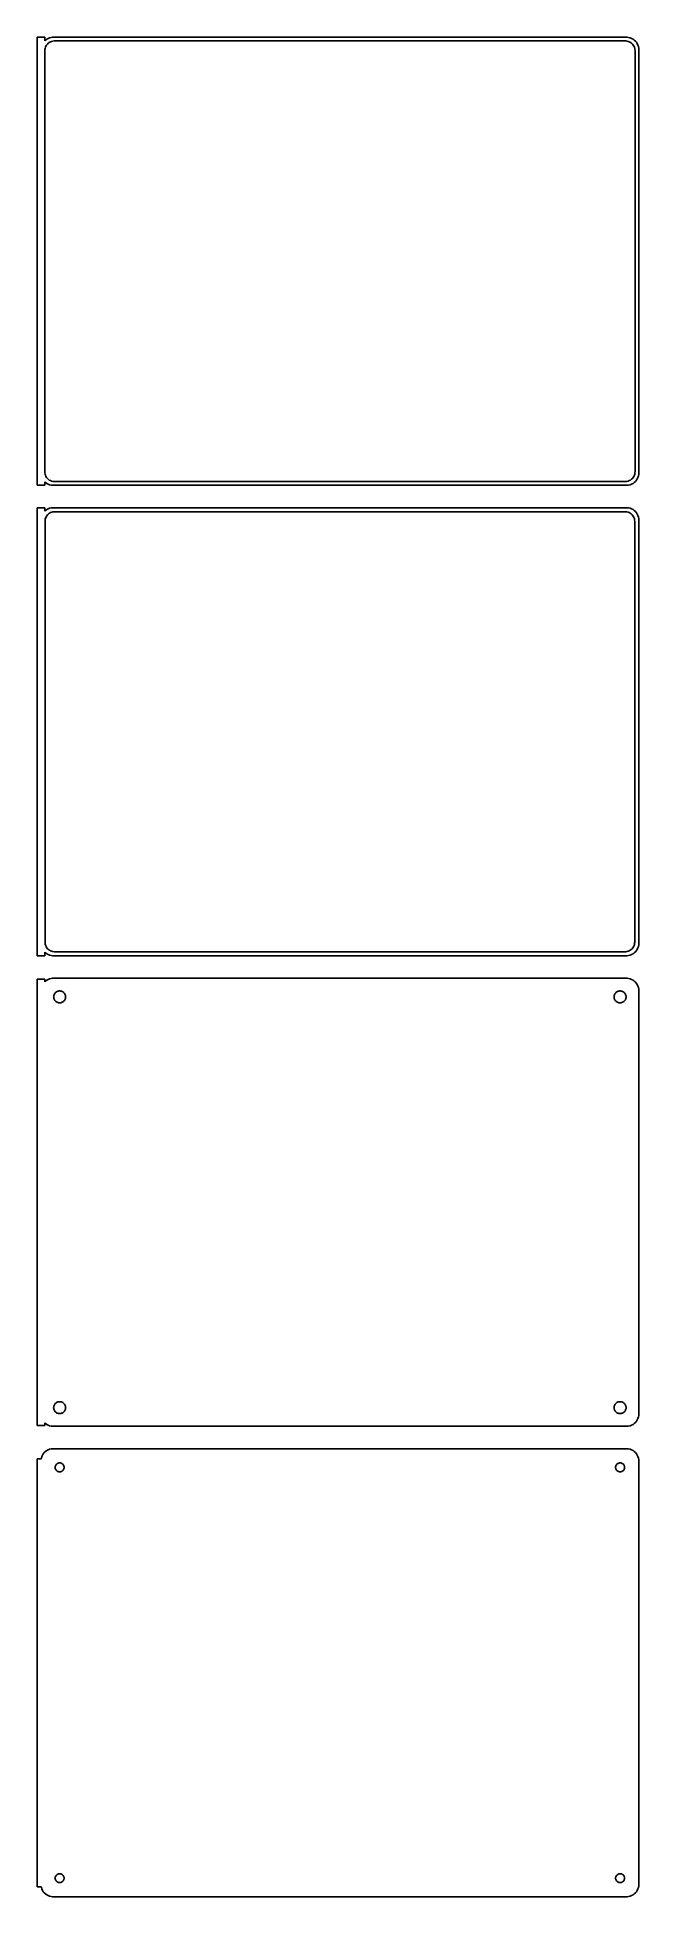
# Model space of a CAD drawing. Header units: metres. Extents: x -122 to 120, y 477 to 1224.
import ezdxf

# ---------------------------------------------------------------- set-up
doc = ezdxf.new("R2010")
doc.units = ezdxf.units.M

msp = doc.modelspace()

# ---------------------------------------------------------------- linework, layer by layer
for p, q in [((-118.5, 1223.99), (-121.5, 1223.99)), ((-121.5, 1223.99), (-121.5, 1044.01)), ((-118.5, 1222.56), (-118.5, 1223.99)), ((-118.187, 1222.85), (-118.5, 1222.56)), ((-118.5, 1218.5), (-118.468, 1219)), ((-118.5, 1049.5), (-118.5, 1218.5)), ((-118.468, 1219), (-118.374, 1219.49)), ((-118.374, 1219.49), (-118.219, 1219.97)), ((-118.219, 1219.97), (-118.005, 1220.43)), ((-117.679, 1223.22), (-118.187, 1222.85)), ((-118.005, 1220.43), (-117.736, 1220.85)), ((-117.736, 1220.85), (-117.416, 1221.24)), ((-117.129, 1223.52), (-117.679, 1223.22)), ((-117.416, 1221.24), (-117.05, 1221.58)), ((-116.545, 1223.76), (-117.129, 1223.52)), ((-117.05, 1221.58), (-116.643, 1221.88)), ((-116.643, 1221.88), (-116.203, 1222.12)), ((-115.937, 1223.91), (-116.545, 1223.76)), ((-116.203, 1222.12), (-115.736, 1222.3)), ((-115.314, 1223.99), (-115.937, 1223.91)), ((-115.736, 1222.3), (-115.25, 1222.43)), ((115.314, 1223.99), (-115.314, 1223.99)), ((-115.25, 1222.43), (-114.751, 1222.49)), ((-114.751, 1222.49), (114.751, 1222.49)), ((114.751, 1222.49), (115.25, 1222.43)), ((115.25, 1222.43), (115.736, 1222.3)), ((115.937, 1223.91), (115.314, 1223.99)), ((115.736, 1222.3), (116.203, 1222.12)), ((116.545, 1223.76), (115.937, 1223.91)), ((116.203, 1222.12), (116.643, 1221.88)), ((117.129, 1223.52), (116.545, 1223.76)), ((116.643, 1221.88), (117.05, 1221.58)), ((117.05, 1221.58), (117.416, 1221.24)), ((117.679, 1223.22), (117.129, 1223.52)), ((117.416, 1221.24), (117.736, 1220.85)), ((118.187, 1222.85), (117.679, 1223.22)), ((117.736, 1220.85), (118.005, 1220.43)), ((118.005, 1220.43), (118.219, 1219.97)), ((118.645, 1222.42), (118.187, 1222.85)), ((118.219, 1219.97), (118.374, 1219.49)), ((118.374, 1219.49), (118.468, 1219)), ((118.468, 1219), (118.5, 1218.5)), ((118.5, 1218.5), (118.5, 1049.5)), ((119.045, 1221.94), (118.645, 1222.42)), ((119.382, 1221.41), (119.045, 1221.94)), ((119.649, 1220.84), (119.382, 1221.41)), ((119.843, 1220.24), (119.649, 1220.84)), ((119.961, 1219.63), (119.843, 1220.24)), ((120, 1219), (119.961, 1219.63)), ((120, 1049), (120, 1219)), ((-118.468, 1049), (-118.5, 1049.5)), ((-118.374, 1048.51), (-118.468, 1049)), ((-118.219, 1048.03), (-118.374, 1048.51)), ((-118.005, 1047.57), (-118.219, 1048.03)), ((-117.736, 1047.15), (-118.005, 1047.57)), ((-117.416, 1046.76), (-117.736, 1047.15)), ((-117.05, 1046.42), (-117.416, 1046.76)), ((-116.643, 1046.12), (-117.05, 1046.42)), ((-116.203, 1045.88), (-116.643, 1046.12)), ((-115.736, 1045.7), (-116.203, 1045.88)), ((116.203, 1045.88), (115.736, 1045.7)), ((116.643, 1046.12), (116.203, 1045.88)), ((117.05, 1046.42), (116.643, 1046.12)), ((117.416, 1046.76), (117.05, 1046.42)), ((117.736, 1047.15), (117.416, 1046.76)), ((118.005, 1047.57), (117.736, 1047.15)), ((118.219, 1048.03), (118.005, 1047.57)), ((118.374, 1048.51), (118.219, 1048.03)), ((118.468, 1049), (118.374, 1048.51)), ((118.5, 1049.5), (118.468, 1049)), ((118.645, 1045.58), (119.045, 1046.06)), ((119.045, 1046.06), (119.382, 1046.59)), ((119.382, 1046.59), (119.649, 1047.16)), ((119.649, 1047.16), (119.843, 1047.76)), ((119.843, 1047.76), (119.961, 1048.37)), ((119.961, 1048.37), (120, 1049)), ((-121.5, 1044.01), (-118.5, 1044.01)), ((-118.5, 1045.44), (-118.187, 1045.15)), ((-118.5, 1044.01), (-118.5, 1045.44)), ((-118.187, 1045.15), (-117.679, 1044.78)), ((-117.679, 1044.78), (-117.129, 1044.48)), ((-117.129, 1044.48), (-116.545, 1044.24)), ((-116.545, 1044.24), (-115.937, 1044.09)), ((-115.937, 1044.09), (-115.314, 1044.01)), ((-115.25, 1045.57), (-115.736, 1045.7)), ((-115.314, 1044.01), (115.314, 1044.01)), ((-114.751, 1045.51), (-115.25, 1045.57)), ((114.751, 1045.51), (-114.751, 1045.51)), ((115.25, 1045.57), (114.751, 1045.51)), ((115.736, 1045.7), (115.25, 1045.57)), ((115.314, 1044.01), (115.937, 1044.09)), ((115.937, 1044.09), (116.545, 1044.24)), ((116.545, 1044.24), (117.129, 1044.48)), ((117.129, 1044.48), (117.679, 1044.78)), ((117.679, 1044.78), (118.187, 1045.15)), ((118.187, 1045.15), (118.645, 1045.58)), ((-118.5, 1034.99), (-121.5, 1034.99)), ((-121.5, 1034.99), (-121.5, 855.01)), ((-118.5, 1033.56), (-118.5, 1034.99)), ((-118.187, 1033.85), (-118.5, 1033.56)), ((-118.251, 1030.46), (-118.101, 1030.93)), ((-117.679, 1034.22), (-118.187, 1033.85)), ((-118.101, 1030.93), (-117.894, 1031.37)), ((-117.894, 1031.37), (-117.633, 1031.78)), ((-117.129, 1034.52), (-117.679, 1034.22)), ((-117.633, 1031.78), (-117.323, 1032.15)), ((-117.323, 1032.15), (-116.969, 1032.48)), ((-116.545, 1034.76), (-117.129, 1034.52)), ((-116.969, 1032.48), (-116.575, 1032.77)), ((-116.575, 1032.77), (-116.149, 1033)), ((-115.937, 1034.91), (-116.545, 1034.76)), ((-116.149, 1033), (-115.697, 1033.18)), ((-115.314, 1034.99), (-115.937, 1034.91)), ((-115.697, 1033.18), (-115.226, 1033.3)), ((115.314, 1034.99), (-115.314, 1034.99)), ((-115.226, 1033.3), (-114.743, 1033.36)), ((-114.743, 1033.36), (114.743, 1033.36)), ((114.743, 1033.36), (115.226, 1033.3)), ((115.226, 1033.3), (115.697, 1033.18)), ((115.937, 1034.91), (115.314, 1034.99)), ((115.697, 1033.18), (116.149, 1033)), ((116.545, 1034.76), (115.937, 1034.91)), ((116.149, 1033), (116.575, 1032.77)), ((117.129, 1034.52), (116.545, 1034.76)), ((116.575, 1032.77), (116.969, 1032.48)), ((116.969, 1032.48), (117.323, 1032.15)), ((117.679, 1034.22), (117.129, 1034.52)), ((117.323, 1032.15), (117.633, 1031.78)), ((117.633, 1031.78), (117.894, 1031.37)), ((118.187, 1033.85), (117.679, 1034.22)), ((117.894, 1031.37), (118.101, 1030.93)), ((118.101, 1030.93), (118.251, 1030.46)), ((118.645, 1033.42), (118.187, 1033.85)), ((119.045, 1032.94), (118.645, 1033.42)), ((119.382, 1032.41), (119.045, 1032.94)), ((119.649, 1031.84), (119.382, 1032.41)), ((119.843, 1031.24), (119.649, 1031.84)), ((119.961, 1030.63), (119.843, 1031.24)), ((-118.373, 1029.5), (-118.342, 1029.99)), ((-118.373, 860.5), (-118.373, 1029.5)), ((-118.342, 1029.99), (-118.251, 1030.46)), ((118.251, 1030.46), (118.342, 1029.99)), ((118.342, 1029.99), (118.373, 1029.5)), ((118.373, 1029.5), (118.373, 860.5)), ((120, 1030), (119.961, 1030.63)), ((120, 860), (120, 1030)), ((-118.342, 860.015), (-118.373, 860.5)), ((-118.251, 859.537), (-118.342, 860.015)), ((-118.101, 859.074), (-118.251, 859.537)), ((-117.894, 858.634), (-118.101, 859.074)), ((118.101, 859.074), (117.894, 858.634)), ((118.251, 859.537), (118.101, 859.074)), ((118.342, 860.015), (118.251, 859.537)), ((118.373, 860.5), (118.342, 860.015)), ((119.843, 858.757), (119.961, 859.373)), ((119.961, 859.373), (120, 860)), ((-121.5, 855.01), (-118.5, 855.01)), ((-118.5, 856.441), (-118.187, 856.147)), ((-118.5, 855.01), (-118.5, 856.441)), ((-118.187, 856.147), (-117.679, 855.778)), ((-117.633, 858.224), (-117.894, 858.634)), ((-117.679, 855.778), (-117.129, 855.476)), ((-117.323, 857.849), (-117.633, 858.224)), ((-116.969, 857.516), (-117.323, 857.849)), ((-117.129, 855.476), (-116.545, 855.245)), ((-116.575, 857.23), (-116.969, 857.516)), ((-116.149, 856.996), (-116.575, 857.23)), ((-116.545, 855.245), (-115.937, 855.089)), ((-115.697, 856.817), (-116.149, 856.996)), ((-115.937, 855.089), (-115.314, 855.01)), ((-115.226, 856.696), (-115.697, 856.817)), ((-115.314, 855.01), (115.314, 855.01)), ((-114.743, 856.635), (-115.226, 856.696)), ((114.743, 856.635), (-114.743, 856.635)), ((115.226, 856.696), (114.743, 856.635)), ((115.697, 856.817), (115.226, 856.696)), ((115.314, 855.01), (115.937, 855.089)), ((116.149, 856.996), (115.697, 856.817)), ((115.937, 855.089), (116.545, 855.245)), ((116.575, 857.23), (116.149, 856.996)), ((116.545, 855.245), (117.129, 855.476)), ((116.969, 857.516), (116.575, 857.23)), ((117.323, 857.849), (116.969, 857.516)), ((117.129, 855.476), (117.679, 855.778)), ((117.633, 858.224), (117.323, 857.849)), ((117.894, 858.634), (117.633, 858.224)), ((117.679, 855.778), (118.187, 856.147)), ((118.187, 856.147), (118.645, 856.577)), ((118.645, 856.577), (119.045, 857.061)), ((119.045, 857.061), (119.382, 857.591)), ((119.382, 857.591), (119.649, 858.159)), ((119.649, 858.159), (119.843, 858.757)), ((-118.5, 845.615), (-121.5, 845.615)), ((-121.5, 845.615), (-121.5, 666.385)), ((-118.5, 844.559), (-118.5, 845.615)), ((-118.187, 844.853), (-118.5, 844.559)), ((-117.679, 845.222), (-118.187, 844.853)), ((-117.129, 845.524), (-117.679, 845.222)), ((-116.545, 845.755), (-117.129, 845.524)), ((-115.937, 845.911), (-116.545, 845.755)), ((-115.314, 845.99), (-115.937, 845.911)), ((115.314, 845.99), (-115.314, 845.99)), ((115.937, 845.911), (115.314, 845.99)), ((116.545, 845.755), (115.937, 845.911)), ((117.129, 845.524), (116.545, 845.755)), ((117.679, 845.222), (117.129, 845.524)), ((118.187, 844.853), (117.679, 845.222)), ((118.645, 844.423), (118.187, 844.853)), ((119.045, 843.939), (118.645, 844.423)), ((-114.9, 838.5), (-114.881, 838.801)), ((-114.881, 838.199), (-114.9, 838.5)), ((-114.881, 838.801), (-114.825, 839.097)), ((-114.825, 837.903), (-114.881, 838.199)), ((-114.825, 839.097), (-114.731, 839.383)), ((-114.731, 837.617), (-114.825, 837.903)), ((-114.731, 839.383), (-114.603, 839.656)), ((-114.603, 837.344), (-114.731, 837.617)), ((-114.603, 839.656), (-114.442, 839.911)), ((-114.442, 837.089), (-114.603, 837.344)), ((-114.442, 839.911), (-114.25, 840.143)), ((-114.25, 836.857), (-114.442, 837.089)), ((-114.25, 840.143), (-114.03, 840.349)), ((-114.03, 836.651), (-114.25, 836.857)), ((-114.03, 840.349), (-113.786, 840.526)), ((-113.786, 836.474), (-114.03, 836.651)), ((-113.786, 840.526), (-113.522, 840.672)), ((-113.522, 840.672), (-113.242, 840.783)), ((-113.242, 840.783), (-112.95, 840.857)), ((-112.95, 840.857), (-112.651, 840.895)), ((-112.651, 840.895), (-112.349, 840.895)), ((-112.349, 840.895), (-112.05, 840.857)), ((-112.05, 840.857), (-111.758, 840.783)), ((-111.758, 840.783), (-111.478, 840.672)), ((-111.478, 840.672), (-111.214, 840.526)), ((-111.214, 840.526), (-110.97, 840.349)), ((-110.97, 836.651), (-111.214, 836.474)), ((-110.97, 840.349), (-110.75, 840.143)), ((-110.75, 836.857), (-110.97, 836.651)), ((-110.75, 840.143), (-110.558, 839.911)), ((-110.558, 837.089), (-110.75, 836.857)), ((-110.558, 839.911), (-110.397, 839.656)), ((-110.397, 837.344), (-110.558, 837.089)), ((-110.397, 839.656), (-110.269, 839.383)), ((-110.269, 837.617), (-110.397, 837.344)), ((-110.269, 839.383), (-110.175, 839.097)), ((-110.175, 837.903), (-110.269, 837.617)), ((-110.175, 839.097), (-110.119, 838.801)), ((-110.119, 838.199), (-110.175, 837.903)), ((-110.119, 838.801), (-110.1, 838.5)), ((-110.1, 838.5), (-110.119, 838.199)), ((110.1, 838.5), (110.119, 838.801)), ((110.119, 838.199), (110.1, 838.5)), ((110.119, 838.801), (110.175, 839.097)), ((110.175, 837.903), (110.119, 838.199)), ((110.175, 839.097), (110.269, 839.383)), ((110.269, 837.617), (110.175, 837.903)), ((110.269, 839.383), (110.397, 839.656)), ((110.397, 837.344), (110.269, 837.617)), ((110.397, 839.656), (110.558, 839.911)), ((110.558, 837.089), (110.397, 837.344)), ((110.558, 839.911), (110.75, 840.143)), ((110.75, 836.857), (110.558, 837.089)), ((110.75, 840.143), (110.97, 840.349)), ((110.97, 836.651), (110.75, 836.857)), ((110.97, 840.349), (111.214, 840.526)), ((111.214, 836.474), (110.97, 836.651)), ((111.214, 840.526), (111.478, 840.672)), ((111.478, 840.672), (111.758, 840.783)), ((111.758, 840.783), (112.05, 840.857)), ((112.05, 840.857), (112.349, 840.895)), ((112.349, 840.895), (112.651, 840.895)), ((112.651, 840.895), (112.95, 840.857)), ((112.95, 840.857), (113.242, 840.783)), ((113.242, 840.783), (113.522, 840.672)), ((113.522, 840.672), (113.786, 840.526)), ((113.786, 840.526), (114.03, 840.349)), ((114.03, 836.651), (113.786, 836.474)), ((114.03, 840.349), (114.25, 840.143)), ((114.25, 836.857), (114.03, 836.651)), ((114.25, 840.143), (114.442, 839.911)), ((114.442, 837.089), (114.25, 836.857)), ((114.442, 839.911), (114.603, 839.656)), ((114.603, 837.344), (114.442, 837.089)), ((114.603, 839.656), (114.731, 839.383)), ((114.731, 837.617), (114.603, 837.344)), ((114.731, 839.383), (114.825, 839.097)), ((114.825, 837.903), (114.731, 837.617)), ((114.825, 839.097), (114.881, 838.801)), ((114.881, 838.199), (114.825, 837.903)), ((114.881, 838.801), (114.9, 838.5)), ((114.9, 838.5), (114.881, 838.199)), ((119.382, 843.409), (119.045, 843.939)), ((119.649, 842.841), (119.382, 843.409)), ((119.843, 842.243), (119.649, 842.841)), ((119.961, 841.627), (119.843, 842.243)), ((120, 841), (119.961, 841.627)), ((120, 671), (120, 841)), ((-113.522, 836.328), (-113.786, 836.474)), ((-113.242, 836.217), (-113.522, 836.328)), ((-112.95, 836.143), (-113.242, 836.217)), ((-112.651, 836.105), (-112.95, 836.143)), ((-112.349, 836.105), (-112.651, 836.105)), ((-112.05, 836.143), (-112.349, 836.105)), ((-111.758, 836.217), (-112.05, 836.143)), ((-111.478, 836.328), (-111.758, 836.217)), ((-111.214, 836.474), (-111.478, 836.328)), ((111.478, 836.328), (111.214, 836.474)), ((111.758, 836.217), (111.478, 836.328)), ((112.05, 836.143), (111.758, 836.217)), ((112.349, 836.105), (112.05, 836.143)), ((112.651, 836.105), (112.349, 836.105)), ((112.95, 836.143), (112.651, 836.105)), ((113.242, 836.217), (112.95, 836.143)), ((113.522, 836.328), (113.242, 836.217)), ((113.786, 836.474), (113.522, 836.328)), ((-114.9, 673.5), (-114.881, 673.801)), ((-114.881, 673.199), (-114.9, 673.5)), ((-114.881, 673.801), (-114.825, 674.097)), ((-114.825, 672.903), (-114.881, 673.199)), ((-114.825, 674.097), (-114.731, 674.383)), ((-114.731, 672.617), (-114.825, 672.903)), ((-114.731, 674.383), (-114.603, 674.656)), ((-114.603, 672.344), (-114.731, 672.617)), ((-114.603, 674.656), (-114.442, 674.911)), ((-114.442, 672.089), (-114.603, 672.344)), ((-114.442, 674.911), (-114.25, 675.143)), ((-114.25, 675.143), (-114.03, 675.349)), ((-114.03, 675.349), (-113.786, 675.526)), ((-113.786, 675.526), (-113.522, 675.672)), ((-113.522, 675.672), (-113.242, 675.783)), ((-113.242, 675.783), (-112.95, 675.857)), ((-112.95, 675.857), (-112.651, 675.895)), ((-112.651, 675.895), (-112.349, 675.895)), ((-112.349, 675.895), (-112.05, 675.857)), ((-112.05, 675.857), (-111.758, 675.783)), ((-111.758, 675.783), (-111.478, 675.672)), ((-111.478, 675.672), (-111.214, 675.526)), ((-111.214, 675.526), (-110.97, 675.349)), ((-110.97, 675.349), (-110.75, 675.143)), ((-110.75, 675.143), (-110.558, 674.911)), ((-110.558, 674.911), (-110.397, 674.656)), ((-110.397, 672.344), (-110.558, 672.089)), ((-110.397, 674.656), (-110.269, 674.383)), ((-110.269, 672.617), (-110.397, 672.344)), ((-110.269, 674.383), (-110.175, 674.097)), ((-110.175, 672.903), (-110.269, 672.617)), ((-110.175, 674.097), (-110.119, 673.801)), ((-110.119, 673.199), (-110.175, 672.903)), ((-110.119, 673.801), (-110.1, 673.5)), ((-110.1, 673.5), (-110.119, 673.199)), ((110.1, 673.5), (110.119, 673.801)), ((110.119, 673.199), (110.1, 673.5)), ((110.119, 673.801), (110.175, 674.097)), ((110.175, 672.903), (110.119, 673.199)), ((110.175, 674.097), (110.269, 674.383)), ((110.269, 672.617), (110.175, 672.903)), ((110.269, 674.383), (110.397, 674.656)), ((110.397, 672.344), (110.269, 672.617)), ((110.397, 674.656), (110.558, 674.911)), ((110.558, 672.089), (110.397, 672.344)), ((110.558, 674.911), (110.75, 675.143)), ((110.75, 675.143), (110.97, 675.349)), ((110.97, 675.349), (111.214, 675.526)), ((111.214, 675.526), (111.478, 675.672)), ((111.478, 675.672), (111.758, 675.783)), ((111.758, 675.783), (112.05, 675.857)), ((112.05, 675.857), (112.349, 675.895)), ((112.349, 675.895), (112.651, 675.895)), ((112.651, 675.895), (112.95, 675.857)), ((112.95, 675.857), (113.242, 675.783)), ((113.242, 675.783), (113.522, 675.672)), ((113.522, 675.672), (113.786, 675.526)), ((113.786, 675.526), (114.03, 675.349)), ((114.03, 675.349), (114.25, 675.143)), ((114.25, 675.143), (114.442, 674.911)), ((114.442, 674.911), (114.603, 674.656)), ((114.603, 672.344), (114.442, 672.089)), ((114.603, 674.656), (114.731, 674.383)), ((114.731, 672.617), (114.603, 672.344)), ((114.731, 674.383), (114.825, 674.097)), ((114.825, 672.903), (114.731, 672.617)), ((114.825, 674.097), (114.881, 673.801)), ((114.881, 673.199), (114.825, 672.903)), ((114.881, 673.801), (114.9, 673.5)), ((114.9, 673.5), (114.881, 673.199)), ((-121.5, 666.385), (-118.5, 666.385)), ((-118.5, 666.385), (-118.5, 667.441)), ((-118.5, 667.441), (-118.187, 667.147)), ((-118.187, 667.147), (-117.679, 666.778)), ((-117.679, 666.778), (-117.129, 666.476)), ((-117.129, 666.476), (-116.545, 666.245)), ((-116.545, 666.245), (-115.937, 666.089)), ((-115.937, 666.089), (-115.314, 666.01)), ((-115.314, 666.01), (115.314, 666.01)), ((-114.25, 671.857), (-114.442, 672.089)), ((-114.03, 671.651), (-114.25, 671.857)), ((-113.786, 671.474), (-114.03, 671.651)), ((-113.522, 671.328), (-113.786, 671.474)), ((-113.242, 671.217), (-113.522, 671.328)), ((-112.95, 671.143), (-113.242, 671.217)), ((-112.651, 671.105), (-112.95, 671.143)), ((-112.349, 671.105), (-112.651, 671.105)), ((-112.05, 671.143), (-112.349, 671.105)), ((-111.758, 671.217), (-112.05, 671.143)), ((-111.478, 671.328), (-111.758, 671.217)), ((-111.214, 671.474), (-111.478, 671.328)), ((-110.97, 671.651), (-111.214, 671.474)), ((-110.75, 671.857), (-110.97, 671.651)), ((-110.558, 672.089), (-110.75, 671.857)), ((110.75, 671.857), (110.558, 672.089)), ((110.97, 671.651), (110.75, 671.857)), ((111.214, 671.474), (110.97, 671.651)), ((111.478, 671.328), (111.214, 671.474)), ((111.758, 671.217), (111.478, 671.328)), ((112.05, 671.143), (111.758, 671.217)), ((112.349, 671.105), (112.05, 671.143)), ((112.651, 671.105), (112.349, 671.105)), ((112.95, 671.143), (112.651, 671.105)), ((113.242, 671.217), (112.95, 671.143)), ((113.522, 671.328), (113.242, 671.217)), ((113.786, 671.474), (113.522, 671.328)), ((114.03, 671.651), (113.786, 671.474)), ((114.25, 671.857), (114.03, 671.651)), ((114.442, 672.089), (114.25, 671.857)), ((115.314, 666.01), (115.937, 666.089)), ((115.937, 666.089), (116.545, 666.245)), ((116.545, 666.245), (117.129, 666.476)), ((117.129, 666.476), (117.679, 666.778)), ((117.679, 666.778), (118.187, 667.147)), ((118.187, 667.147), (118.645, 667.577)), ((118.645, 667.577), (119.045, 668.061)), ((119.045, 668.061), (119.382, 668.591)), ((119.382, 668.591), (119.649, 669.159)), ((119.649, 669.159), (119.843, 669.757)), ((119.843, 669.757), (119.961, 670.373)), ((119.961, 670.373), (120, 671)), ((-119.9, 652.944), (-121.5, 652.944)), ((-121.5, 652.944), (-121.5, 481.056)), ((-119.843, 653.243), (-119.9, 652.944)), ((-119.649, 653.841), (-119.843, 653.243)), ((-119.382, 654.409), (-119.649, 653.841)), ((-119.045, 654.939), (-119.382, 654.409)), ((-118.645, 655.423), (-119.045, 654.939)), ((-118.187, 655.853), (-118.645, 655.423)), ((-117.679, 656.222), (-118.187, 655.853)), ((-117.129, 656.524), (-117.679, 656.222)), ((-116.545, 656.755), (-117.129, 656.524)), ((-115.937, 656.911), (-116.545, 656.755)), ((-115.314, 656.99), (-115.937, 656.911)), ((115.314, 656.99), (-115.314, 656.99)), ((-114.286, 649.726), (-114.243, 649.948)), ((-114.243, 649.948), (-114.174, 650.163)), ((-114.174, 650.163), (-114.077, 650.367)), ((-114.077, 650.367), (-113.956, 650.558)), ((-113.956, 650.558), (-113.812, 650.732)), ((-113.812, 650.732), (-113.647, 650.887)), ((-113.647, 650.887), (-113.464, 651.02)), ((-113.464, 651.02), (-113.266, 651.129)), ((-113.266, 651.129), (-113.056, 651.212)), ((-113.056, 651.212), (-112.837, 651.268)), ((-112.837, 651.268), (-112.613, 651.296)), ((-112.613, 651.296), (-112.387, 651.296)), ((-112.387, 651.296), (-112.163, 651.268)), ((-112.163, 651.268), (-111.944, 651.212)), ((-111.944, 651.212), (-111.734, 651.129)), ((-111.734, 651.129), (-111.536, 651.02)), ((-111.536, 651.02), (-111.353, 650.887)), ((-111.353, 650.887), (-111.188, 650.732)), ((-111.188, 650.732), (-111.044, 650.558)), ((-111.044, 650.558), (-110.923, 650.367)), ((-110.923, 650.367), (-110.826, 650.163)), ((-110.826, 650.163), (-110.757, 649.948)), ((-110.757, 649.948), (-110.714, 649.726)), ((110.714, 649.726), (110.757, 649.948)), ((110.757, 649.948), (110.826, 650.163)), ((110.826, 650.163), (110.923, 650.367)), ((110.923, 650.367), (111.044, 650.558)), ((111.044, 650.558), (111.188, 650.732)), ((111.188, 650.732), (111.353, 650.887)), ((111.353, 650.887), (111.536, 651.02)), ((111.536, 651.02), (111.734, 651.129)), ((111.734, 651.129), (111.944, 651.212)), ((111.944, 651.212), (112.163, 651.268)), ((112.163, 651.268), (112.387, 651.296)), ((112.387, 651.296), (112.613, 651.296)), ((112.613, 651.296), (112.837, 651.268)), ((112.837, 651.268), (113.056, 651.212)), ((113.056, 651.212), (113.266, 651.129)), ((113.266, 651.129), (113.464, 651.02)), ((113.464, 651.02), (113.647, 650.887)), ((113.647, 650.887), (113.812, 650.732)), ((113.812, 650.732), (113.956, 650.558)), ((113.956, 650.558), (114.077, 650.367)), ((114.077, 650.367), (114.174, 650.163)), ((114.174, 650.163), (114.243, 649.948)), ((114.243, 649.948), (114.286, 649.726)), ((115.937, 656.911), (115.314, 656.99)), ((116.545, 656.755), (115.937, 656.911)), ((117.129, 656.524), (116.545, 656.755)), ((117.679, 656.222), (117.129, 656.524)), ((118.187, 655.853), (117.679, 656.222)), ((118.645, 655.423), (118.187, 655.853)), ((119.045, 654.939), (118.645, 655.423)), ((119.382, 654.409), (119.045, 654.939)), ((119.649, 653.841), (119.382, 654.409)), ((119.843, 653.243), (119.649, 653.841)), ((119.961, 652.627), (119.843, 653.243)), ((120, 652), (119.961, 652.627)), ((120, 482), (120, 652)), ((-114.3, 649.5), (-114.286, 649.726)), ((-114.286, 649.274), (-114.3, 649.5)), ((-114.243, 649.052), (-114.286, 649.274)), ((-114.174, 648.837), (-114.243, 649.052)), ((-114.077, 648.633), (-114.174, 648.837)), ((-113.956, 648.442), (-114.077, 648.633)), ((-113.812, 648.268), (-113.956, 648.442)), ((-113.647, 648.113), (-113.812, 648.268)), ((-113.464, 647.98), (-113.647, 648.113)), ((-113.266, 647.871), (-113.464, 647.98)), ((-113.056, 647.788), (-113.266, 647.871)), ((-112.837, 647.732), (-113.056, 647.788)), ((-112.613, 647.704), (-112.837, 647.732)), ((-112.387, 647.704), (-112.613, 647.704)), ((-112.163, 647.732), (-112.387, 647.704)), ((-111.944, 647.788), (-112.163, 647.732)), ((-111.734, 647.871), (-111.944, 647.788)), ((-111.536, 647.98), (-111.734, 647.871)), ((-111.353, 648.113), (-111.536, 647.98)), ((-111.188, 648.268), (-111.353, 648.113)), ((-111.044, 648.442), (-111.188, 648.268)), ((-110.923, 648.633), (-111.044, 648.442)), ((-110.826, 648.837), (-110.923, 648.633)), ((-110.757, 649.052), (-110.826, 648.837)), ((-110.714, 649.274), (-110.757, 649.052)), ((-110.714, 649.726), (-110.7, 649.5)), ((-110.7, 649.5), (-110.714, 649.274)), ((110.7, 649.5), (110.714, 649.726)), ((110.714, 649.274), (110.7, 649.5)), ((110.757, 649.052), (110.714, 649.274)), ((110.826, 648.837), (110.757, 649.052)), ((110.923, 648.633), (110.826, 648.837)), ((111.044, 648.442), (110.923, 648.633)), ((111.188, 648.268), (111.044, 648.442)), ((111.353, 648.113), (111.188, 648.268)), ((111.536, 647.98), (111.353, 648.113)), ((111.734, 647.871), (111.536, 647.98)), ((111.944, 647.788), (111.734, 647.871)), ((112.163, 647.732), (111.944, 647.788)), ((112.387, 647.704), (112.163, 647.732)), ((112.613, 647.704), (112.387, 647.704)), ((112.837, 647.732), (112.613, 647.704)), ((113.056, 647.788), (112.837, 647.732)), ((113.266, 647.871), (113.056, 647.788)), ((113.464, 647.98), (113.266, 647.871)), ((113.647, 648.113), (113.464, 647.98)), ((113.812, 648.268), (113.647, 648.113)), ((113.956, 648.442), (113.812, 648.268)), ((114.077, 648.633), (113.956, 648.442)), ((114.174, 648.837), (114.077, 648.633)), ((114.243, 649.052), (114.174, 648.837)), ((114.286, 649.274), (114.243, 649.052)), ((114.286, 649.726), (114.3, 649.5)), ((114.3, 649.5), (114.286, 649.274)), ((-114.077, 485.367), (-113.956, 485.558)), ((-113.956, 485.558), (-113.812, 485.732)), ((-113.812, 485.732), (-113.647, 485.887)), ((-113.647, 485.887), (-113.464, 486.02)), ((-113.464, 486.02), (-113.266, 486.129)), ((-113.266, 486.129), (-113.056, 486.212)), ((-113.056, 486.212), (-112.837, 486.268)), ((-112.837, 486.268), (-112.613, 486.296)), ((-112.613, 486.296), (-112.387, 486.296)), ((-112.387, 486.296), (-112.163, 486.268)), ((-112.163, 486.268), (-111.944, 486.212)), ((-111.944, 486.212), (-111.734, 486.129)), ((-111.734, 486.129), (-111.536, 486.02)), ((-111.536, 486.02), (-111.353, 485.887)), ((-111.353, 485.887), (-111.188, 485.732)), ((-111.188, 485.732), (-111.044, 485.558)), ((-111.044, 485.558), (-110.923, 485.367)), ((110.923, 485.367), (111.044, 485.558)), ((111.044, 485.558), (111.188, 485.732)), ((111.188, 485.732), (111.353, 485.887)), ((111.353, 485.887), (111.536, 486.02)), ((111.536, 486.02), (111.734, 486.129)), ((111.734, 486.129), (111.944, 486.212)), ((111.944, 486.212), (112.163, 486.268)), ((112.163, 486.268), (112.387, 486.296)), ((112.387, 486.296), (112.613, 486.296)), ((112.613, 486.296), (112.837, 486.268)), ((112.837, 486.268), (113.056, 486.212)), ((113.056, 486.212), (113.266, 486.129)), ((113.266, 486.129), (113.464, 486.02)), ((113.464, 486.02), (113.647, 485.887)), ((113.647, 485.887), (113.812, 485.732)), ((113.812, 485.732), (113.956, 485.558)), ((113.956, 485.558), (114.077, 485.367)), ((-121.5, 481.056), (-119.9, 481.056)), ((-119.9, 481.056), (-119.843, 480.757)), ((-119.843, 480.757), (-119.649, 480.159)), ((-119.649, 480.159), (-119.382, 479.591)), ((-119.382, 479.591), (-119.045, 479.061)), ((-119.045, 479.061), (-118.645, 478.577)), ((-118.645, 478.577), (-118.187, 478.147)), ((-118.187, 478.147), (-117.679, 477.778)), ((-114.3, 484.5), (-114.286, 484.726)), ((-114.286, 484.274), (-114.3, 484.5)), ((-114.286, 484.726), (-114.243, 484.948)), ((-114.243, 484.052), (-114.286, 484.274)), ((-114.243, 484.948), (-114.174, 485.163)), ((-114.174, 483.837), (-114.243, 484.052)), ((-114.174, 485.163), (-114.077, 485.367)), ((-114.077, 483.633), (-114.174, 483.837)), ((-113.956, 483.442), (-114.077, 483.633)), ((-113.812, 483.268), (-113.956, 483.442)), ((-113.647, 483.113), (-113.812, 483.268)), ((-113.464, 482.98), (-113.647, 483.113)), ((-113.266, 482.871), (-113.464, 482.98)), ((-113.056, 482.788), (-113.266, 482.871)), ((-112.837, 482.732), (-113.056, 482.788)), ((-112.613, 482.704), (-112.837, 482.732)), ((-112.387, 482.704), (-112.613, 482.704)), ((-112.163, 482.732), (-112.387, 482.704)), ((-111.944, 482.788), (-112.163, 482.732)), ((-111.734, 482.871), (-111.944, 482.788)), ((-111.536, 482.98), (-111.734, 482.871)), ((-111.353, 483.113), (-111.536, 482.98)), ((-111.188, 483.268), (-111.353, 483.113)), ((-111.044, 483.442), (-111.188, 483.268)), ((-110.923, 483.633), (-111.044, 483.442)), ((-110.923, 485.367), (-110.826, 485.163)), ((-110.826, 483.837), (-110.923, 483.633)), ((-110.826, 485.163), (-110.757, 484.948)), ((-110.757, 484.052), (-110.826, 483.837)), ((-110.757, 484.948), (-110.714, 484.726)), ((-110.714, 484.274), (-110.757, 484.052)), ((-110.714, 484.726), (-110.7, 484.5)), ((-110.7, 484.5), (-110.714, 484.274)), ((110.7, 484.5), (110.714, 484.726)), ((110.714, 484.274), (110.7, 484.5)), ((110.714, 484.726), (110.757, 484.948)), ((110.757, 484.052), (110.714, 484.274)), ((110.757, 484.948), (110.826, 485.163)), ((110.826, 483.837), (110.757, 484.052)), ((110.826, 485.163), (110.923, 485.367)), ((110.923, 483.633), (110.826, 483.837)), ((111.044, 483.442), (110.923, 483.633)), ((111.188, 483.268), (111.044, 483.442)), ((111.353, 483.113), (111.188, 483.268)), ((111.536, 482.98), (111.353, 483.113)), ((111.734, 482.871), (111.536, 482.98)), ((111.944, 482.788), (111.734, 482.871)), ((112.163, 482.732), (111.944, 482.788)), ((112.387, 482.704), (112.163, 482.732)), ((112.613, 482.704), (112.387, 482.704)), ((112.837, 482.732), (112.613, 482.704)), ((113.056, 482.788), (112.837, 482.732)), ((113.266, 482.871), (113.056, 482.788)), ((113.464, 482.98), (113.266, 482.871)), ((113.647, 483.113), (113.464, 482.98)), ((113.812, 483.268), (113.647, 483.113)), ((113.956, 483.442), (113.812, 483.268)), ((114.077, 483.633), (113.956, 483.442)), ((114.077, 485.367), (114.174, 485.163)), ((114.174, 483.837), (114.077, 483.633)), ((114.174, 485.163), (114.243, 484.948)), ((114.243, 484.052), (114.174, 483.837)), ((114.243, 484.948), (114.286, 484.726)), ((114.286, 484.274), (114.243, 484.052)), ((114.286, 484.726), (114.3, 484.5)), ((114.3, 484.5), (114.286, 484.274)), ((117.679, 477.778), (118.187, 478.147)), ((118.187, 478.147), (118.645, 478.577)), ((118.645, 478.577), (119.045, 479.061)), ((119.045, 479.061), (119.382, 479.591)), ((119.382, 479.591), (119.649, 480.159)), ((119.649, 480.159), (119.843, 480.757)), ((119.843, 480.757), (119.961, 481.373)), ((119.961, 481.373), (120, 482)), ((-117.679, 477.778), (-117.129, 477.476)), ((-117.129, 477.476), (-116.545, 477.245)), ((-116.545, 477.245), (-115.937, 477.089)), ((-115.937, 477.089), (-115.314, 477.01)), ((-115.314, 477.01), (115.314, 477.01)), ((115.314, 477.01), (115.937, 477.089)), ((115.937, 477.089), (116.545, 477.245)), ((116.545, 477.245), (117.129, 477.476)), ((117.129, 477.476), (117.679, 477.778))]:
    msp.add_line(p, q)

doc.saveas('drawing.dxf')
